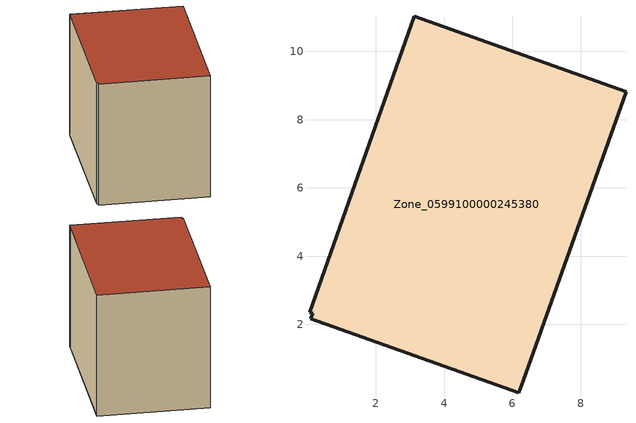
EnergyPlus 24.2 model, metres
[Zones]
Zone_0599100000245380
 floor ground (C_G): 6.31,0.35 6.18,0 0.09,2.17 0.15,2.33 0.06,2.36 3.13,11.03 9.33,8.82 z0.51
 wall outside (C_F): 6.18,0 6.31,0.35 9.33,8.82 3.13,11.03 0.06,2.36 0.15,2.33 0.09,2.17 6.18,0 z0.51:8.2
 roof outside (C_R): 6.31,0.35 9.33,8.82 3.13,11.03 0.06,2.36 0.15,2.33 0.09,2.17 6.18,0 z8.2
[BUILDING]
Pand.0599100000245380: North Axis=0; Terrain=City; Loads Convergence Tolerance Value=0.04; Temperature Convergence Tolerance Value=0.4; Solar Distribution=FullExterior; Maximum Number of Warmup Days=25; Minimum Number of Warmup Days=1
[Site:Location]
Rotterdam.The.Hague.AP_ZH_NLD Design_Conditions: Latitude=51.96; Longitude=4.45; Time Zone=1; Elevation=-4.5
[SITE:GROUNDTEMPERATURE:BUILDINGSURFACE]
18, 18, 18, 18, 18, 18, 18, 18, 18, 18, 18, 18
[MATERIAL] Thermal Absorptance=0.9; Solar Absorptance=0.7; Visible Absorptance=0.7
Name | Roughness | Thickness | Conductivity | Density | Specific Heat
G.TC.1965-1974 | MediumSmooth | 0.15 | 0.882353 | 540 | 1210
F.TC.1965-1974 | Rough | 0.3 | 0.697674 | 1920 | 840
R.TC.1965-1974 | MediumRough | 0.2 | 0.232558 | 1500 | 1000
[CONSTRUCTION]
C_G: G.TC.1965-1974
C_F: F.TC.1965-1974
C_R: R.TC.1965-1974
[ZONE]
Zone_0599100000245380: Type=1; Multiplier=1; Ceiling Height=Autocalculate; Volume=Autocalculate; Floor Area=autocalculate; Part of Total Floor Area=Yes
[ZONEINFILTRATION:DESIGNFLOWRATE]
Infil_Zone_0599100000245380: Zone or ZoneList or Space or SpaceList=Zone_0599100000245380; Schedule=AlwaysOn; Design Flow Rate Calculation Method=Flow/Area; Flow Rate per Floor Area=0.003; Constant Term Coefficient=1; Temperature Term Coefficient=0; Velocity Term Coefficient=0; Velocity Squared Term Coefficient=0
[HVACTEMPLATE:ZONE:IDEALLOADSAIRSYSTEM]
Zone_0599100000245380: Maximum Heating Supply Air Temperature=50; Minimum Cooling Supply Air Temperature=13; Maximum Heating Supply Air Humidity Ratio=0.0156; Minimum Cooling Supply Air Humidity Ratio=0.0077; Heating Limit=NoLimit; Cooling Limit=NoLimit; Dehumidification Control Type=ConstantSensibleHeatRatio; Cooling Sensible Heat Ratio=0.7; Dehumidification Setpoint=60; Humidification Control Type=None; Humidification Setpoint=30; Outdoor Air Method=None; Outdoor Air Flow Rate per Person=0.00944; Outdoor Air Flow Rate per Zone Floor Area=0; Outdoor Air Flow Rate per Zone=0; Demand Controlled Ventilation Type=None; Outdoor Air Economizer Type=NoEconomizer; Heat Recovery Type=None; Sensible Heat Recovery Effectiveness=0.7; Latent Heat Recovery Effectiveness=0.65
[ZONECONTROL:THERMOSTAT]
ThermostatControl_Zone_0599100000245380: Zone or ZoneList=Zone_0599100000245380; Control Type Schedule=DualSetpointControlType; Control 1=Thermostat_Zone_0599100000245380; Temperature Difference Between Cutout And Setpoint=0
[THERMOSTATSETPOINT:DUALSETPOINT]
Thermostat_Zone_0599100000245380: Heating Setpoint Temperature Schedule=HeatingSetpoint_Zone_0599100000245380; Cooling Setpoint Temperature Schedule=CoolingSetpoint_Zone_0599100000245380
[SCHEDULE:COMPACT]
HeatingSetpoint_Zone_0599100000245380: Through: 12/31, For: AllDays, Until: 24:00, 21
CoolingSetpoint_Zone_0599100000245380: Through: 12/31, For: AllDays, Until: 24:00, 24
DualSetpointControlType: Through: 12/31, For: AllDays, Until: 24:00, 4
AlwaysOn: Through: 12/31, For: AllDays, Until: 24:00, 1
